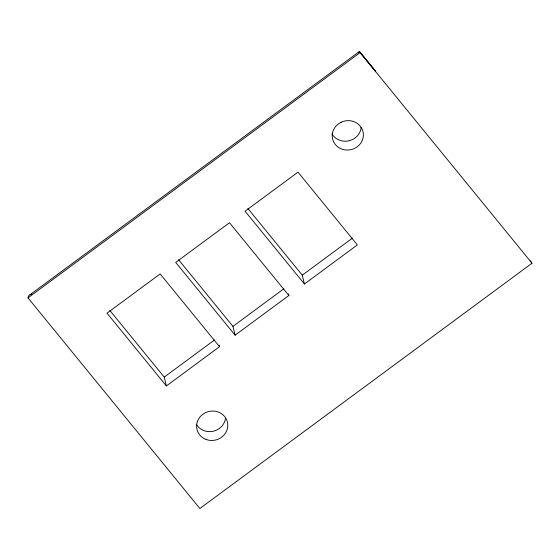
<?xml version="1.0" encoding="UTF-8"?>
<svg xmlns="http://www.w3.org/2000/svg" width="560" height="560" viewBox="0 0 560 560"><rect width="100%" height="100%" fill="white"/><g stroke="black" fill="none" stroke-linecap="round" stroke-linejoin="round"><path stroke-width="0.84" d="M530.201 260.82L532 263.235L199.878 508.515L28 297.871L28.686 295.715L359.394 51.485L375.746 71.743M358.358 52.801L359.394 51.485M28 297.871L360.122 52.591L359.8 51.737M219.142 345.093L219.534 346.696L166.39 385.938L164.241 377.111L214.585 339.934M288.47 293.888L288.862 295.491L235.102 335.195L232.946 326.368L283.92 288.729M304.43 283.997L245.056 211.225L297.99 172.137L357.364 244.902L304.43 283.997L302.281 275.163L352.422 238.133M29.946 294.784L31.801 293.972M375.291 70.721L359.933 52.143M360.122 52.591L532 263.235M247.849 208.46L302.281 275.163M288.862 295.491L229.488 222.726L175.721 262.43L235.102 335.195M178.521 259.665L232.946 326.368M219.534 346.696L160.153 273.924L107.016 313.173L166.39 385.938M109.809 310.408L164.241 377.111M225.477 418.558A15.645 14.658 -13.7 0 1 212.744 431.354A15.645 14.658 -13.7 0 1 196.273 424.221M361.193 127.274A15.645 14.658 -13.7 0 1 348.845 140.826A15.645 14.658 -13.7 0 1 331.926 133.875M341.138 122.234L337.715 124.411A15.645 14.658 -13.7 0 0 335.09 144.207A15.645 14.658 -13.7 0 0 355.677 147.819A15.645 14.658 -13.7 0 0 361.893 128.653L359.688 125.489A15.645 14.658 -13.7 0 0 341.138 122.234M206.094 439.474A15.645 14.658 -13.7 0 0 227.668 423.549A15.645 14.658 -13.7 0 0 202.818 414.274A15.645 14.658 -13.7 0 0 206.094 439.474"/></g></svg>
